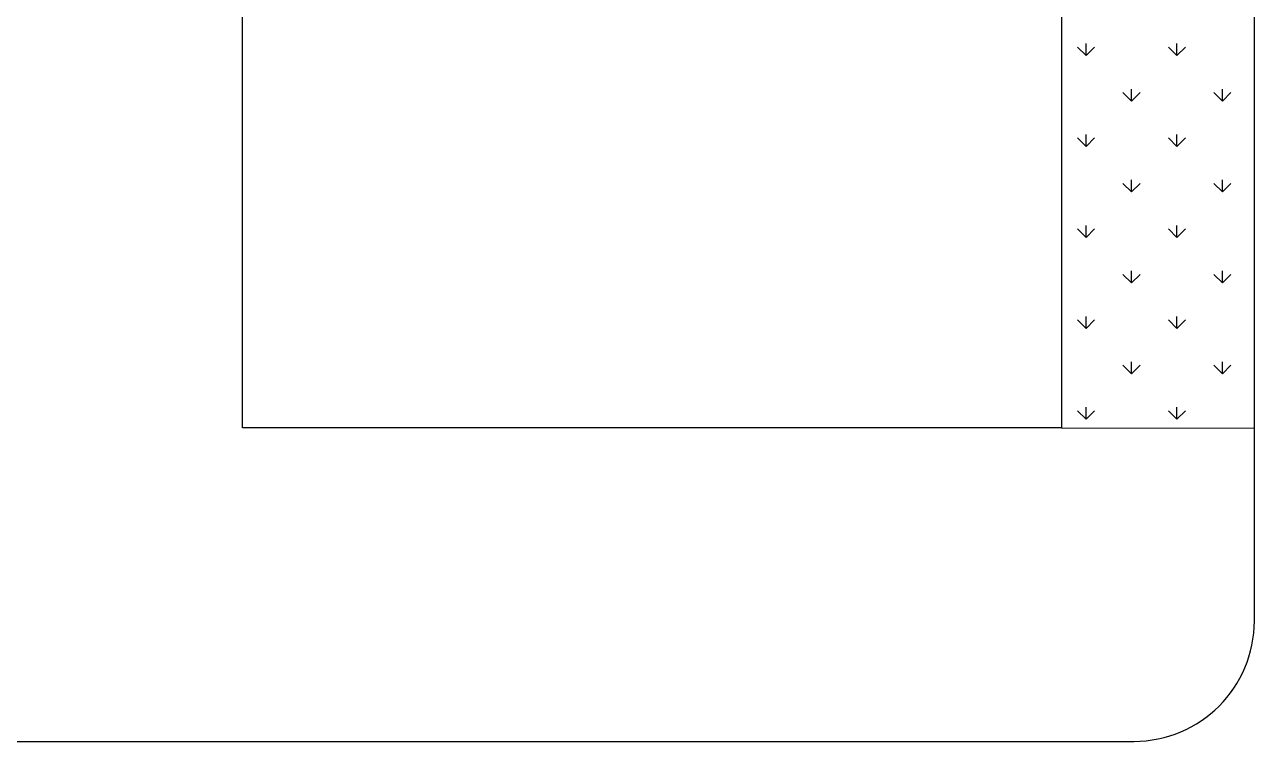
# Model space of a CAD drawing. Header units: inches. Extents: x -580 to 220, y 1335 to 2135.
# Drawn here: x -396.3 to -294.2, y 1913.5 to 1973 of the extents above; entities that cross this region are included whole.
import ezdxf

# ---------------------------------------------------------------- set-up
doc = ezdxf.new("R2010")
doc.units = ezdxf.units.IN
doc.header["$MEASUREMENT"] = 0
for name, color, linetype in [('Corte interior', 7, 'Continuous'), ('Grabado linea bajo', 7, 'Continuous'), ('grabado linea intenso', 7, 'Continuous'), ('grabado linea medio', 7, 'Continuous')]:
    doc.layers.add(name, color=color, linetype=linetype)

# ---------------------------------------------------------------- blocks, each defined once
blk = doc.blocks.new('block 12')
at = {"layer": 'Corte interior', "color": 5, "lineweight": 25}
blk.add_lwpolyline([(-310.24, 2007.55), (-310.24, 1939.55), (-378.24, 1939.55), (-378.24, 2007.55), (-310.24, 2007.55)], dxfattribs=at)
blk = doc.blocks.new('block 14')
at = {"layer": 'grabado linea intenso', "color": 2, "lineweight": 25}
blk.add_open_spline([(-553.24, 1913.55), (-553.24, 1913.55), (-304.24, 1913.55), (-304.24, 1913.55), (-298.72, 1913.55), (-294.24, 1918.02), (-294.24, 1923.55), (-294.24, 1923.55), (-294.24, 2023.55), (-294.24, 2023.55), (-294.24, 2029.07), (-298.72, 2033.55), (-304.24, 2033.55), (-304.24, 2033.55), (-553.24, 2033.55), (-553.24, 2033.55)], degree=3, knots=[0, 0, 0, 0, 1, 1, 1, 2, 2, 2, 3, 3, 3, 4, 4, 4, 5, 5, 5, 5], dxfattribs=at)
blk = doc.blocks.new('block 17')
at = {"layer": 'grabado linea medio', "color": 3, "lineweight": 25}
blk.add_lwpolyline([(-310.24, 1939.55), (-294.24, 1939.54)], dxfattribs=at)
blk = doc.blocks.new('block 321')
at = {"layer": 'Grabado linea bajo', "color": 4, "lineweight": 25}
blk.add_lwpolyline([(-308.21, 1940.27), (-308.21, 1941.27)], dxfattribs=at)
blk = doc.blocks.new('block 322')
at = {"layer": 'Grabado linea bajo', "color": 4, "lineweight": 25}
blk.add_lwpolyline([(-308.21, 1947.81), (-308.21, 1948.81)], dxfattribs=at)
blk = doc.blocks.new('block 323')
at = {"layer": 'Grabado linea bajo', "color": 4, "lineweight": 25}
blk.add_lwpolyline([(-308.21, 1955.36), (-308.21, 1956.36)], dxfattribs=at)
blk = doc.blocks.new('block 324')
at = {"layer": 'Grabado linea bajo', "color": 4, "lineweight": 25}
blk.add_lwpolyline([(-308.21, 1962.9), (-308.21, 1963.9)], dxfattribs=at)
blk = doc.blocks.new('block 325')
at = {"layer": 'Grabado linea bajo', "color": 4, "lineweight": 25}
blk.add_lwpolyline([(-308.21, 1970.44), (-308.21, 1971.44)], dxfattribs=at)
blk = doc.blocks.new('block 334')
at = {"layer": 'Grabado linea bajo', "color": 4, "lineweight": 25}
blk.add_lwpolyline([(-304.44, 1944.04), (-304.44, 1945.04)], dxfattribs=at)
blk = doc.blocks.new('block 335')
at = {"layer": 'Grabado linea bajo', "color": 4, "lineweight": 25}
blk.add_lwpolyline([(-304.44, 1951.58), (-304.44, 1952.59)], dxfattribs=at)
blk = doc.blocks.new('block 336')
at = {"layer": 'Grabado linea bajo', "color": 4, "lineweight": 25}
blk.add_lwpolyline([(-304.44, 1959.13), (-304.44, 1960.13)], dxfattribs=at)
blk = doc.blocks.new('block 337')
at = {"layer": 'Grabado linea bajo', "color": 4, "lineweight": 25}
blk.add_lwpolyline([(-304.44, 1966.67), (-304.44, 1967.67)], dxfattribs=at)
blk = doc.blocks.new('block 346')
at = {"layer": 'Grabado linea bajo', "color": 4, "lineweight": 25}
blk.add_lwpolyline([(-300.67, 1940.27), (-300.67, 1941.27)], dxfattribs=at)
blk = doc.blocks.new('block 347')
at = {"layer": 'Grabado linea bajo', "color": 4, "lineweight": 25}
blk.add_lwpolyline([(-300.67, 1947.81), (-300.67, 1948.81)], dxfattribs=at)
blk = doc.blocks.new('block 348')
at = {"layer": 'Grabado linea bajo', "color": 4, "lineweight": 25}
blk.add_lwpolyline([(-300.67, 1955.36), (-300.67, 1956.36)], dxfattribs=at)
blk = doc.blocks.new('block 349')
at = {"layer": 'Grabado linea bajo', "color": 4, "lineweight": 25}
blk.add_lwpolyline([(-300.67, 1962.9), (-300.67, 1963.9)], dxfattribs=at)
blk = doc.blocks.new('block 350')
at = {"layer": 'Grabado linea bajo', "color": 4, "lineweight": 25}
blk.add_lwpolyline([(-300.67, 1970.44), (-300.67, 1971.44)], dxfattribs=at)
blk = doc.blocks.new('block 359')
at = {"layer": 'Grabado linea bajo', "color": 4, "lineweight": 25}
blk.add_lwpolyline([(-296.9, 1944.04), (-296.9, 1945.04)], dxfattribs=at)
blk = doc.blocks.new('block 360')
at = {"layer": 'Grabado linea bajo', "color": 4, "lineweight": 25}
blk.add_lwpolyline([(-296.9, 1951.58), (-296.9, 1952.59)], dxfattribs=at)
blk = doc.blocks.new('block 361')
at = {"layer": 'Grabado linea bajo', "color": 4, "lineweight": 25}
blk.add_lwpolyline([(-296.9, 1959.13), (-296.9, 1960.13)], dxfattribs=at)
blk = doc.blocks.new('block 362')
at = {"layer": 'Grabado linea bajo', "color": 4, "lineweight": 25}
blk.add_lwpolyline([(-296.9, 1966.67), (-296.9, 1967.67)], dxfattribs=at)
blk = doc.blocks.new('block 1061')
at = {"layer": 'Grabado linea bajo', "color": 4, "lineweight": 25}
blk.add_lwpolyline([(-308.21, 1970.44), (-307.5, 1971.15)], dxfattribs=at)
blk = doc.blocks.new('block 1065')
at = {"layer": 'Grabado linea bajo', "color": 4, "lineweight": 25}
blk.add_lwpolyline([(-308.21, 1962.9), (-307.5, 1963.61)], dxfattribs=at)
blk = doc.blocks.new('block 1066')
at = {"layer": 'Grabado linea bajo', "color": 4, "lineweight": 25}
blk.add_lwpolyline([(-304.44, 1966.67), (-303.73, 1967.38)], dxfattribs=at)
blk = doc.blocks.new('block 1067')
at = {"layer": 'Grabado linea bajo', "color": 4, "lineweight": 25}
blk.add_lwpolyline([(-300.67, 1970.44), (-299.96, 1971.15)], dxfattribs=at)
blk = doc.blocks.new('block 1069')
at = {"layer": 'Grabado linea bajo', "color": 4, "lineweight": 25}
blk.add_lwpolyline([(-308.21, 1955.36), (-307.5, 1956.06)], dxfattribs=at)
blk = doc.blocks.new('block 1070')
at = {"layer": 'Grabado linea bajo', "color": 4, "lineweight": 25}
blk.add_lwpolyline([(-304.44, 1959.13), (-303.73, 1959.84)], dxfattribs=at)
blk = doc.blocks.new('block 1071')
at = {"layer": 'Grabado linea bajo', "color": 4, "lineweight": 25}
blk.add_lwpolyline([(-300.67, 1962.9), (-299.96, 1963.61)], dxfattribs=at)
blk = doc.blocks.new('block 1072')
at = {"layer": 'Grabado linea bajo', "color": 4, "lineweight": 25}
blk.add_lwpolyline([(-296.9, 1966.67), (-296.19, 1967.38)], dxfattribs=at)
blk = doc.blocks.new('block 1073')
at = {"layer": 'Grabado linea bajo', "color": 4, "lineweight": 25}
blk.add_lwpolyline([(-308.21, 1947.81), (-307.5, 1948.52)], dxfattribs=at)
blk = doc.blocks.new('block 1074')
at = {"layer": 'Grabado linea bajo', "color": 4, "lineweight": 25}
blk.add_lwpolyline([(-304.44, 1951.58), (-303.73, 1952.29)], dxfattribs=at)
blk = doc.blocks.new('block 1075')
at = {"layer": 'Grabado linea bajo', "color": 4, "lineweight": 25}
blk.add_lwpolyline([(-300.67, 1955.36), (-299.96, 1956.06)], dxfattribs=at)
blk = doc.blocks.new('block 1076')
at = {"layer": 'Grabado linea bajo', "color": 4, "lineweight": 25}
blk.add_lwpolyline([(-296.9, 1959.13), (-296.19, 1959.84)], dxfattribs=at)
blk = doc.blocks.new('block 1077')
at = {"layer": 'Grabado linea bajo', "color": 4, "lineweight": 25}
blk.add_lwpolyline([(-308.21, 1940.27), (-307.5, 1940.98)], dxfattribs=at)
blk = doc.blocks.new('block 1078')
at = {"layer": 'Grabado linea bajo', "color": 4, "lineweight": 25}
blk.add_lwpolyline([(-304.44, 1944.04), (-303.73, 1944.75)], dxfattribs=at)
blk = doc.blocks.new('block 1079')
at = {"layer": 'Grabado linea bajo', "color": 4, "lineweight": 25}
blk.add_lwpolyline([(-300.67, 1947.81), (-299.96, 1948.52)], dxfattribs=at)
blk = doc.blocks.new('block 1080')
at = {"layer": 'Grabado linea bajo', "color": 4, "lineweight": 25}
blk.add_lwpolyline([(-296.9, 1951.58), (-296.19, 1952.29)], dxfattribs=at)
blk = doc.blocks.new('block 1081')
at = {"layer": 'Grabado linea bajo', "color": 4, "lineweight": 25}
blk.add_lwpolyline([(-300.67, 1940.27), (-299.96, 1940.98)], dxfattribs=at)
blk = doc.blocks.new('block 1082')
at = {"layer": 'Grabado linea bajo', "color": 4, "lineweight": 25}
blk.add_lwpolyline([(-296.9, 1944.04), (-296.19, 1944.75)], dxfattribs=at)
blk = doc.blocks.new('block 1682')
at = {"layer": 'Grabado linea bajo', "color": 4, "lineweight": 25}
blk.add_lwpolyline([(-308.21, 1940.27), (-308.92, 1940.98)], dxfattribs=at)
blk = doc.blocks.new('block 1684')
at = {"layer": 'Grabado linea bajo', "color": 4, "lineweight": 25}
blk.add_lwpolyline([(-300.67, 1940.27), (-301.38, 1940.98)], dxfattribs=at)
blk = doc.blocks.new('block 1685')
at = {"layer": 'Grabado linea bajo', "color": 4, "lineweight": 25}
blk.add_lwpolyline([(-304.44, 1944.04), (-305.15, 1944.75)], dxfattribs=at)
blk = doc.blocks.new('block 1686')
at = {"layer": 'Grabado linea bajo', "color": 4, "lineweight": 25}
blk.add_lwpolyline([(-308.21, 1947.81), (-308.92, 1948.52)], dxfattribs=at)
blk = doc.blocks.new('block 1690')
at = {"layer": 'Grabado linea bajo', "color": 4, "lineweight": 25}
blk.add_lwpolyline([(-296.9, 1944.04), (-297.6, 1944.75)], dxfattribs=at)
blk = doc.blocks.new('block 1691')
at = {"layer": 'Grabado linea bajo', "color": 4, "lineweight": 25}
blk.add_lwpolyline([(-300.67, 1947.81), (-301.38, 1948.52)], dxfattribs=at)
blk = doc.blocks.new('block 1692')
at = {"layer": 'Grabado linea bajo', "color": 4, "lineweight": 25}
blk.add_lwpolyline([(-304.44, 1951.58), (-305.15, 1952.29)], dxfattribs=at)
blk = doc.blocks.new('block 1693')
at = {"layer": 'Grabado linea bajo', "color": 4, "lineweight": 25}
blk.add_lwpolyline([(-308.21, 1955.36), (-308.92, 1956.06)], dxfattribs=at)
blk = doc.blocks.new('block 1699')
at = {"layer": 'Grabado linea bajo', "color": 4, "lineweight": 25}
blk.add_lwpolyline([(-296.9, 1951.58), (-297.6, 1952.29)], dxfattribs=at)
blk = doc.blocks.new('block 1700')
at = {"layer": 'Grabado linea bajo', "color": 4, "lineweight": 25}
blk.add_lwpolyline([(-300.67, 1955.36), (-301.38, 1956.06)], dxfattribs=at)
blk = doc.blocks.new('block 1701')
at = {"layer": 'Grabado linea bajo', "color": 4, "lineweight": 25}
blk.add_lwpolyline([(-304.44, 1959.13), (-305.15, 1959.84)], dxfattribs=at)
blk = doc.blocks.new('block 1702')
at = {"layer": 'Grabado linea bajo', "color": 4, "lineweight": 25}
blk.add_lwpolyline([(-308.21, 1962.9), (-308.92, 1963.61)], dxfattribs=at)
blk = doc.blocks.new('block 1710')
at = {"layer": 'Grabado linea bajo', "color": 4, "lineweight": 25}
blk.add_lwpolyline([(-296.9, 1959.13), (-297.6, 1959.84)], dxfattribs=at)
blk = doc.blocks.new('block 1711')
at = {"layer": 'Grabado linea bajo', "color": 4, "lineweight": 25}
blk.add_lwpolyline([(-300.67, 1962.9), (-301.38, 1963.61)], dxfattribs=at)
blk = doc.blocks.new('block 1712')
at = {"layer": 'Grabado linea bajo', "color": 4, "lineweight": 25}
blk.add_lwpolyline([(-304.44, 1966.67), (-305.15, 1967.38)], dxfattribs=at)
blk = doc.blocks.new('block 1713')
at = {"layer": 'Grabado linea bajo', "color": 4, "lineweight": 25}
blk.add_lwpolyline([(-308.21, 1970.44), (-308.92, 1971.15)], dxfattribs=at)
blk = doc.blocks.new('block 1721')
at = {"layer": 'Grabado linea bajo', "color": 4, "lineweight": 25}
blk.add_lwpolyline([(-296.9, 1966.67), (-297.6, 1967.38)], dxfattribs=at)
blk = doc.blocks.new('block 1722')
at = {"layer": 'Grabado linea bajo', "color": 4, "lineweight": 25}
blk.add_lwpolyline([(-300.67, 1970.44), (-301.38, 1971.15)], dxfattribs=at)

msp = doc.modelspace()

# ---------------------------------------------------------------- block references
at = {"layer": 'Corte interior'}
msp.add_blockref('block 12', (0, 0), dxfattribs=at)
at = {"layer": 'Grabado linea bajo'}
for name in ['block 325', 'block 350', 'block 1713', 'block 1061', 'block 1722', 'block 1067', 'block 1712', 'block 337', 'block 1066', 'block 1721', 'block 362', 'block 1072', 'block 1702', 'block 324', 'block 1065', 'block 1711', 'block 349', 'block 1071', 'block 1701', 'block 336', 'block 1070', 'block 1710', 'block 361', 'block 1076', 'block 323', 'block 348', 'block 1693', 'block 1069', 'block 1700', 'block 1075', 'block 1692', 'block 335', 'block 1074', 'block 1699', 'block 360', 'block 1080', 'block 1686', 'block 322', 'block 1073', 'block 1691', 'block 347', 'block 1079', 'block 334', 'block 359', 'block 1685', 'block 1078', 'block 1690', 'block 1082', 'block 1682', 'block 321', 'block 1077', 'block 1684', 'block 346', 'block 1081']:
    msp.add_blockref(name, (0, 0), dxfattribs=at)
at = {"layer": 'grabado linea intenso'}
msp.add_blockref('block 14', (0, 0), dxfattribs=at)
at = {"layer": 'grabado linea medio'}
msp.add_blockref('block 17', (0, 0), dxfattribs=at)

doc.saveas('drawing.dxf')
